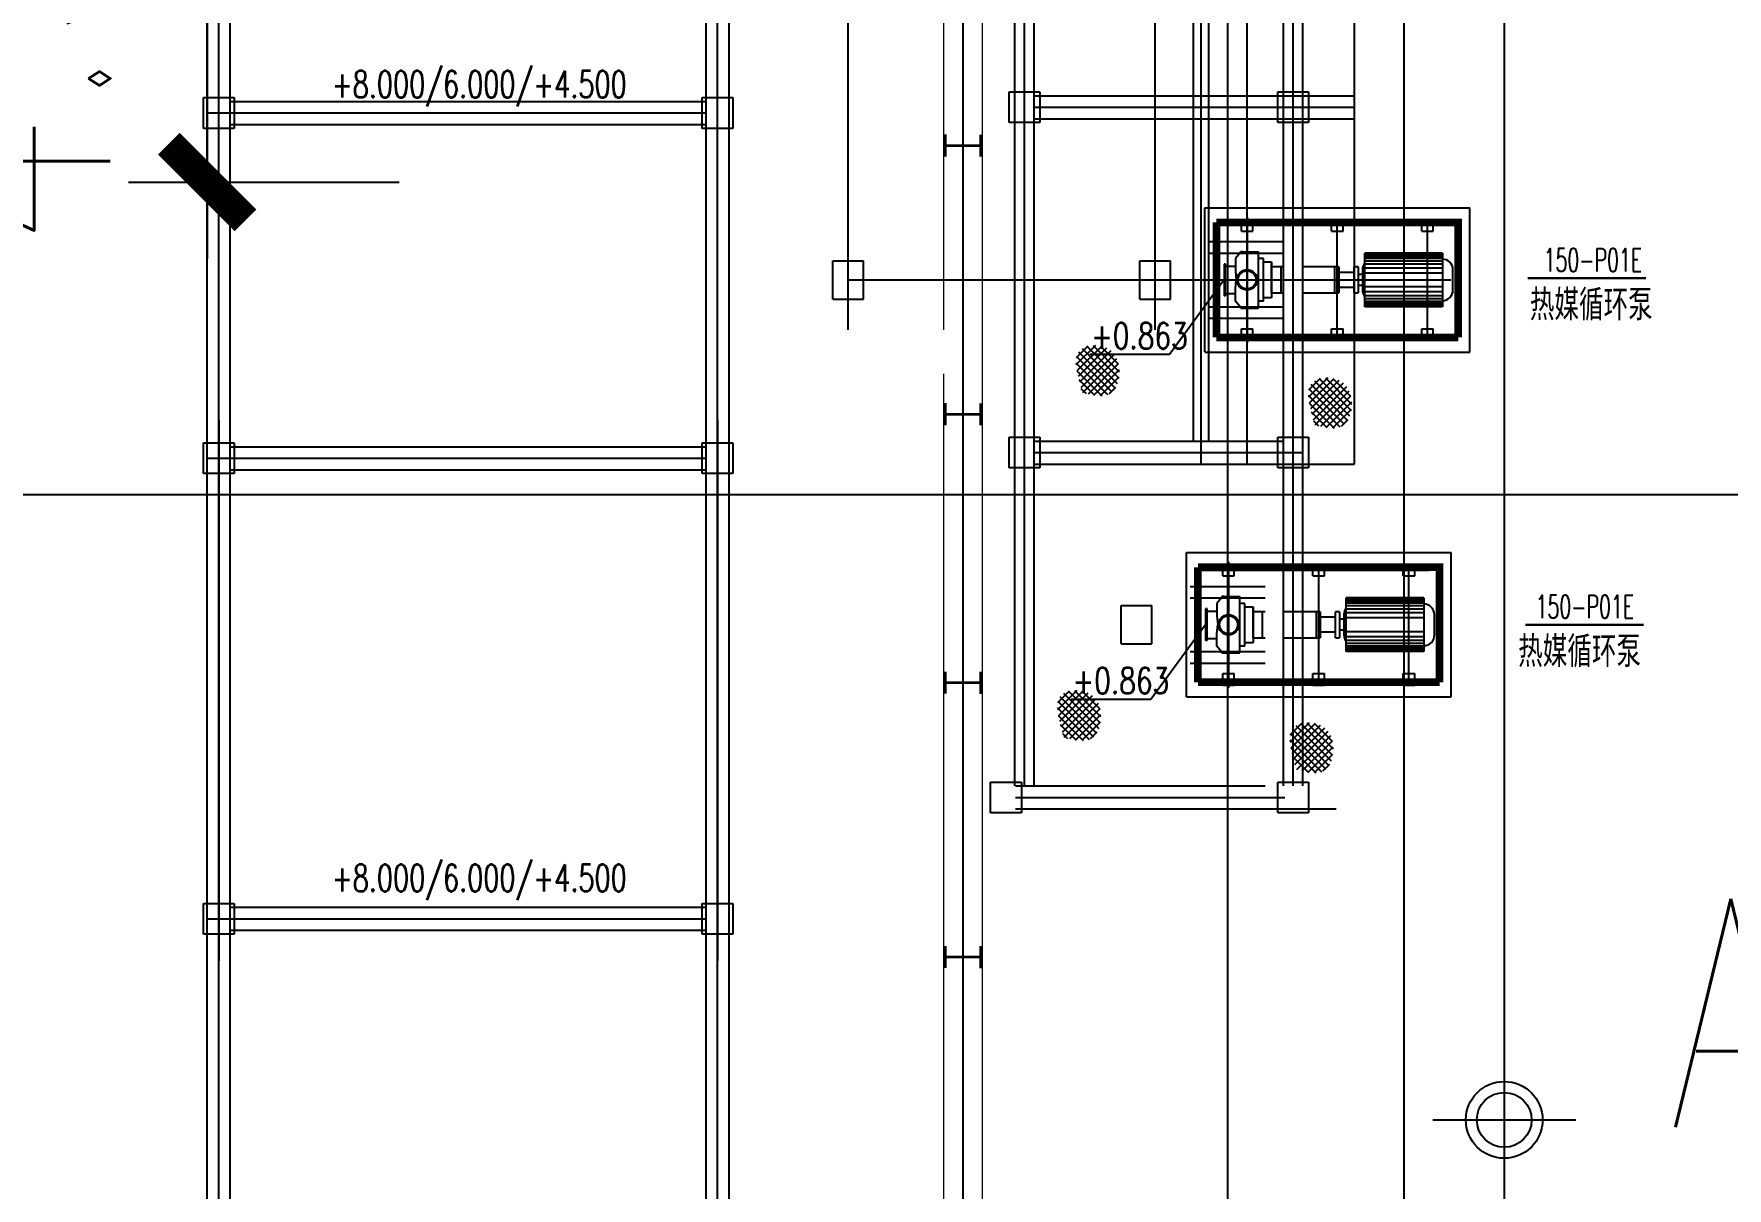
# Model space of a CAD drawing. Extents: x -170 to 1091, y -90 to 504.
# Drawn here: x 116.64 to 138.7, y 90.97 to 106.01 of the extents above; entities that cross this region are included whole.
import ezdxf

# ---------------------------------------------------------------- set-up
doc = ezdxf.new("R2010")
doc.units = 0
doc.header["$LTSCALE"] = 1000
for name, pattern in [('ACAD_ISO02W100', [11, 8, -3]), ('CENTER', [50.8, 31.75, -6.35, 6.35, -6.35]), ('CENTER2', [28.575, 19.05, -3.175, 3.175, -3.175]), ('DOTE', [2.42, 2, -0.2, 0.02, -0.2])]:
    doc.linetypes.add(name, pattern=pattern)
doc.layers.get('0').update_dxf_attribs({"linetype": 'CONTINUOUS'})
doc.layers.get('Defpoints').update_dxf_attribs({"linetype": 'CONTINUOUS'})
for name, color, linetype in [('0-标注', 4, 'CONTINUOUS'), ('1', 7, 'CONTINUOUS'), ('8米层', 7, 'CONTINUOUS'), ('DOTE', 1, 'DOTE'), ('PIPE3', 6, 'CONTINUOUS'), ('PUB_DIM', 3, 'CONTINUOUS'), ('PUB_TEXT', 7, 'CONTINUOUS'), ('S01', 3, 'CONTINUOUS'), ('W03', 5, 'CONTINUOUS'), ('WALL', 141, 'CONTINUOUS'), ('中心线', 3, 'CENTER'), ('基本标注', 4, 'CONTINUOUS'), ('定位中心线', 3, 'CENTER2'), ('已建', 8, 'CONTINUOUS'), ('方格网', 6, 'CONTINUOUS'), ('管架', 30, 'CONTINUOUS'), ('设备', 4, 'CONTINUOUS')]:
    doc.layers.add(name, color=color, linetype=linetype)
doc.layers.add('虚线', color=4, linetype='ACAD_ISO02W100', lineweight=20)
doc.styles.add('_HZTXT', font='simplex.shx', dxfattribs={"width": 0.75, "bigfont": 'HZTXT.shx'})
doc.styles.add('_TCH_DIM', font='SIMPLEX', dxfattribs={"bigfont": 'GBCBIG'})
doc.styles.add('_TCH_DIM_T3', font='SIMPLEX', dxfattribs={"width": 0.705882, "bigfont": 'GBCBIG'})
doc.styles.add('HZTXT', font='txt.shx', dxfattribs={"width": 0.7, "bigfont": 'hztxt.shx'})
doc.styles.add('ROMANS', font='txta.shx', dxfattribs={"width": 0.7, "bigfont": 'hztxt.shx'})
doc.dimstyles.new('_TCH_ARCH_M_M&&1', dxfattribs={"dimtxt": 2.975, "dimasz": 1, "dimexe": 2.5, "dimexo": 3, "dimgap": 1.2625, "dimtad": 1, "dimzin": 0, "dimdsep": 46, "dimtxsty": '_TCH_DIM_T3', "dimblk": 'ARCHTICK', "dimcen": 0.09, "dimclrt": 7, "dimazin": 2, "dimtfac": 1, "dimtdec": 0, "dimtix": 1, "dimtmove": 2, "dimatfit": 3, "dimfxl": 1, "dimtolj": 1, "dimtzin": 0, "dimarcsym": 0})

# ---------------------------------------------------------------- blocks, each defined once
blk = doc.blocks.new('_ArchTick')
at = {"color": 0, "linetype": 'ByBlock', "const_width": 0.4}
blk.add_lwpolyline([(-0.5, -0.5), (0.5, 0.5)], dxfattribs=at)
blk = doc.blocks.new('*D324')
at = {"layer": 'Defpoints', "color": 0, "linetype": 'Continuous', "transparency": 16777216}
for p in [(116.15, 108.576), (114.875, 104.076), (118.9, 104.076)]:
    blk.add_point(p, dxfattribs=at)
at = {"layer": 'PUB_DIM', "color": 0, "linetype": 'Continuous', "lineweight": -2, "transparency": 16777216}
for p, q in [((118.9, 108.576), (118.9, 109.576)), ((118.9, 108.576), (118.9, 104.076)), ((119.15, 108.576), (121.4, 108.576)), ((117.875, 104.076), (121.4, 104.076)), ((118.9, 104.076), (118.9, 103.076))]:
    blk.add_line(p, q, dxfattribs=at)
for p, rotation in [((118.9, 108.576), 269.9999401232867), ((118.9, 104.076), 89.99994012328672)]:
    blk.add_blockref('_ArchTick', p, dxfattribs=dict(at, rotation=rotation))
at = {"layer": 'PUB_DIM', "color": 7, "linetype": 'Continuous', "transparency": 16777216, "insert": (116.15, 106.326), "char_height": 2.975, "attachment_point": 5, "rotation": 89.9999, "style": '_TCH_DIM_T3'}
blk.add_mtext('\\A1;4.50', dxfattribs=at)
blk = doc.blocks.new('j')
at = {"layer": 'S01'}
for p, q in [((0, 2748), (0, -2004)), ((-2748, 0), (2748, 0))]:
    blk.add_line(p, q, dxfattribs=at)
for radius in [1475, 1054]:
    blk.add_circle((0, 0), radius, dxfattribs=at)

msp = doc.modelspace()

# ---------------------------------------------------------------- linework, layer by layer
at = {"linetype": 'Continuous'}
msp.add_line((132.19997, 84.30026), (132.20001, 120.72578, 0), dxfattribs=at)
at = {"ltscale": 2}
for p, q in [((132.14999, 102.80026, 2.4975), (131.43793, 101.82707)), ((131.43793, 101.82707), (130.39945, 101.82707)), ((131.90838, 98.30675, 2.4975), (131.19632, 97.33356)), ((131.19632, 97.33356), (130.15784, 97.33356))]:
    msp.add_line(p, q, dxfattribs=at)
at = {"ltscale": 2, "const_width": 0.035, "elevation": 0}
for points in [[(128.51859, 104.69694), (128.51859, 104.40731)], [(128.98047, 104.69415), (128.98047, 104.40452)], [(129, 104.55026), (128.5, 104.55026)], [(128.99999, 101.05026), (128.49999, 101.05026)], [(128.99999, 101.05026), (128.49999, 101.05026)], [(128.51858, 101.19694), (128.51858, 100.90731)], [(128.51858, 101.19694), (128.51858, 100.90731)], [(128.98047, 101.19415), (128.98047, 100.90452)], [(128.98047, 101.19415), (128.98047, 100.90452)], [(128.99999, 97.55026), (128.49999, 97.55026)], [(128.51858, 97.69694), (128.51858, 97.40731)], [(128.98047, 97.69415), (128.98047, 97.40452)], [(128.99998, 93.97578), (128.49998, 93.97578)], [(128.51858, 94.12246), (128.51858, 93.83282)], [(128.98046, 94.11967), (128.98046, 93.83004)]]:
    msp.add_lwpolyline(points, dxfattribs=at)
at = {"color": 1, "ltscale": 5, "const_width": 0.03, "elevation": 2.4975}
for points in [[(137.64777, 102.82411), (136.10752, 102.82411)], [(136.07667, 98.30675), (137.61692, 98.30675)]]:
    msp.add_lwpolyline(points, dxfattribs=at)
at = {"layer": '0-标注', "ltscale": 50, "const_width": 0.1}
for points, elevation in [([(132.04999, 103.55026), (135.19999, 103.55026), (135.19999, 102.05026)], 0), ([(132.04999, 102.05026), (132.04999, 103.55026)], 2.4975), ([(132.04999, 102.05026), (135.19999, 102.05026)], 0), ([(131.80838, 99.05675), (134.95838, 99.05675), (134.95838, 97.55675)], 0), ([(131.80838, 97.55675), (131.80838, 99.05675)], 2.4975), ([(131.80838, 97.55675), (134.95838, 97.55675)], 0)]:
    msp.add_lwpolyline(points, dxfattribs=dict(at, elevation=elevation))
at = {"layer": 'DOTE', "ltscale": 300}
for p, q in [((132.05999, 103.51226), (135.05999, 103.51226)), ((133.62499, 102.03026), (133.62499, 103.57026)), ((134.79999, 102.03026), (134.79999, 103.57026)), ((132.05999, 102.08826), (135.05999, 102.08826)), ((133.38338, 97.53675), (133.38338, 99.07675)), ((134.55838, 97.53675), (134.55838, 99.07675)), ((131.81838, 99.01875), (134.81838, 99.01875)), ((131.81838, 97.59475), (134.81838, 97.59475))]:
    msp.add_line(p, q, dxfattribs=at)
at = {"layer": 'PIPE3', "ltscale": 10}
for p, q in [((130.47241, 101.94542, -2.4975), (130.22031, 101.69332, -2.4975)), ((130.37337, 101.93618, -2.4975), (130.22156, 101.78437, -2.4975)), ((130.55105, 101.93425, -2.4975), (130.23189, 101.61509, -2.4975)), ((130.36402, 101.93378, -2.4975), (130.77637, 101.52143, -2.4975)), ((130.44216, 101.94544, -2.4975), (130.78305, 101.60455, -2.4975)), ((130.54074, 101.93667, -2.4975), (130.77098, 101.70642, -2.4975)), ((130.21853, 101.72006, -2.4975), (130.63244, 101.30615, -2.4975)), ((130.22521, 101.80319, -2.4975), (130.68841, 101.33998, -2.4975)), ((130.61713, 101.91054, -2.4975), (130.24798, 101.54139, -2.4975)), ((130.25302, 101.86517, -2.4975), (130.72892, 101.38928, -2.4975)), ((130.67213, 101.87573, -2.4975), (130.26534, 101.46894, -2.4975)), ((130.71578, 101.82957, -2.4975), (130.28247, 101.39627, -2.4975)), ((130.30068, 101.90732, -2.4975), (130.75787, 101.45013, -2.4975)), ((130.74869, 101.77269, -2.4975), (130.30525, 101.32924, -2.4975)), ((130.23146, 101.61733, -2.4975), (130.55737, 101.29142, -2.4975)), ((130.25757, 101.50142, -2.4975), (130.46226, 101.29673, -2.4975)), ((130.77122, 101.70541, -2.4975), (130.3781, 101.31229, -2.4975)), ((130.78237, 101.62676, -2.4975), (130.4536, 101.29799, -2.4975)), ((130.77816, 101.53274, -2.4975), (130.53631, 101.2909, -2.4975)), ((133.50011, 101.52413, -4.995), (133.24801, 101.27203, -4.995)), ((133.40107, 101.51489, -4.995), (133.24927, 101.36309, -4.995)), ((133.57875, 101.51297, -4.995), (133.25959, 101.1938, -4.995)), ((133.64484, 101.48925, -4.995), (133.27568, 101.1201, -4.995)), ((133.39173, 101.51249, -4.995), (133.80407, 101.10014, -4.995)), ((133.46987, 101.52415, -4.995), (133.81075, 101.18327, -4.995)), ((133.56844, 101.51539, -4.995), (133.79868, 101.28514, -4.995)), ((130.28539, 101.3838, -2.4975), (130.35073, 101.31846, -2.4975)), ((130.73524, 101.40003, -2.4975), (130.64812, 101.3129, -2.4975)), ((133.24623, 101.29877, -4.995), (133.66014, 100.88486, -4.995)), ((133.25291, 101.3819, -4.995), (133.71611, 100.9187, -4.995)), ((133.28072, 101.44389, -4.995), (133.75662, 100.96799, -4.995)), ((133.69983, 101.45444, -4.995), (133.29304, 101.04766, -4.995)), ((133.74348, 101.40829, -4.995), (133.31018, 100.97498, -4.995)), ((133.32838, 101.48604, -4.995), (133.78557, 101.02885, -4.995)), ((133.7764, 101.3514, -4.995), (133.33295, 100.90795, -4.995)), ((133.79892, 101.28413, -4.995), (133.4058, 100.891, -4.995)), ((133.25916, 101.19605, -4.995), (133.58507, 100.87013, -4.995)), ((133.28527, 101.08013, -4.995), (133.48996, 100.87544, -4.995)), ((133.81008, 101.20548, -4.995), (133.48131, 100.87671, -4.995)), ((133.80586, 101.11146, -4.995), (133.56401, 100.86961, -4.995)), ((133.31309, 100.96251, -4.995), (133.37843, 100.89717, -4.995)), ((133.76295, 100.97874, -4.995), (133.67582, 100.89162, -4.995)), ((130.2308, 97.45191, -2.4975), (129.9787, 97.19981, -2.4975)), ((130.13175, 97.44267, -2.4975), (129.97995, 97.29086, -2.4975)), ((129.98359, 97.30968, -2.4975), (130.44679, 96.84648, -2.4975)), ((130.30944, 97.44074, -2.4975), (129.99027, 97.12158, -2.4975)), ((130.37552, 97.41703, -2.4975), (130.00637, 97.04788, -2.4975)), ((130.01141, 97.37166, -2.4975), (130.4873, 96.89577, -2.4975)), ((130.43052, 97.38222, -2.4975), (130.02373, 96.97543, -2.4975)), ((130.47416, 97.33606, -2.4975), (130.04086, 96.90276, -2.4975)), ((130.05906, 97.41381, -2.4975), (130.51625, 96.95662, -2.4975)), ((130.12241, 97.44027, -2.4975), (130.53476, 97.02792, -2.4975)), ((130.20055, 97.45193, -2.4975), (130.54144, 97.11105, -2.4975)), ((130.29912, 97.44316, -2.4975), (130.52937, 97.21291, -2.4975)), ((129.97692, 97.22655, -2.4975), (130.39083, 96.81264, -2.4975)), ((129.98984, 97.12382, -2.4975), (130.31576, 96.79791, -2.4975)), ((130.50708, 97.27918, -2.4975), (130.06363, 96.83573, -2.4975)), ((130.52961, 97.2119, -2.4975), (130.13648, 96.81878, -2.4975)), ((130.54076, 97.13325, -2.4975), (130.21199, 96.80448, -2.4975)), ((130.01595, 97.00791, -2.4975), (130.22064, 96.80322, -2.4975)), ((130.04377, 96.89029, -2.4975), (130.10911, 96.82495, -2.4975)), ((130.53654, 97.03923, -2.4975), (130.2947, 96.79739, -2.4975)), ((130.49363, 96.90652, -2.4975), (130.40651, 96.81939, -2.4975)), ((133.2585, 97.03062, -4.995), (133.0064, 96.77852, -4.995)), ((133.15945, 97.02138, -4.995), (133.00765, 96.86958, -4.995)), ((133.0113, 96.88839, -4.995), (133.4745, 96.42519, -4.995)), ((133.33714, 97.01946, -4.995), (133.01797, 96.70029, -4.995)), ((133.40322, 96.99574, -4.995), (133.03407, 96.62659, -4.995)), ((133.03911, 96.95038, -4.995), (133.515, 96.47448, -4.995)), ((133.45822, 96.96093, -4.995), (133.05143, 96.55415, -4.995)), ((133.50186, 96.91478, -4.995), (133.06856, 96.48148, -4.995)), ((133.08676, 96.99253, -4.995), (133.54395, 96.53534, -4.995)), ((133.53478, 96.85789, -4.995), (133.09133, 96.41445, -4.995)), ((133.15011, 97.01898, -4.995), (133.56246, 96.60663, -4.995)), ((133.22825, 97.03065, -4.995), (133.56914, 96.68976, -4.995)), ((133.32682, 97.02188, -4.995), (133.55707, 96.79163, -4.995)), ((133.00462, 96.80526, -4.995), (133.41853, 96.39135, -4.995)), ((133.01754, 96.70254, -4.995), (133.34346, 96.37662, -4.995)), ((133.55731, 96.79062, -4.995), (133.16418, 96.39749, -4.995)), ((133.56846, 96.71197, -4.995), (133.23969, 96.3832, -4.995)), ((133.04365, 96.58662, -4.995), (133.24834, 96.38193, -4.995)), ((133.56424, 96.61795, -4.995), (133.3224, 96.37611, -4.995)), ((133.52133, 96.48523, -4.995), (133.43421, 96.39811, -4.995))]:
    msp.add_line(p, q, dxfattribs=at)
at = {"layer": 'WALL'}
for p, q in [((118.89997, 81.12579), (118.90002, 127.62579)), ((119.19997, 81.12579), (119.20002, 127.62579)), ((125.39997, 81.17579), (125.40002, 127.62579)), ((125.69997, 81.17579), (125.70002, 127.62579)), ((133.84999, 100.40026), (133.85001, 123.20026)), ((131.74999, 100.70026), (131.75001, 122.90026)), ((131.94999, 100.70026), (131.95001, 122.90026)), ((132.92499, 96.20675), (132.92501, 122.90026)), ((133.17499, 96.20675), (133.17501, 122.90026)), ((129.42499, 96.20675), (129.42501, 122.85026)), ((129.67499, 96.20675), (129.67501, 122.85026)), ((131.94999, 103.30026, 0), (132.92499, 103.30026, 0)), ((131.94999, 103.30026, 0), (132.92499, 103.30026, 0)), ((127.04999, 103.05027, 0), (127.44999, 103.05027, 0)), ((127.04999, 102.55027), (127.04999, 103.05027)), ((127.44999, 102.55027), (127.44999, 103.05027)), ((131.04999, 103.05026, 0), (131.44999, 103.05026, 0)), ((131.04999, 102.55026), (131.04999, 103.05026)), ((131.44999, 102.55026), (131.44999, 103.05026)), ((131.94999, 103.15026, 0), (132.92499, 103.15026, 0)), ((131.94999, 103.15026, 0), (132.92499, 103.15026, 0)), ((127.04999, 102.55027, 0), (127.44999, 102.55027, 0)), ((131.04999, 102.55026, 0), (131.44999, 102.55026, 0)), ((131.94999, 102.45026, 0), (132.92499, 102.45026, 0)), ((131.94999, 102.45026, 0), (132.92499, 102.45026, 0)), ((131.94999, 102.30026, 0), (132.92499, 102.30026, 0)), ((131.94999, 102.30026, 0), (132.92499, 102.30026, 0)), ((131.70838, 98.80675, 0), (132.68338, 98.80675, 0)), ((131.70838, 98.80675, 0), (132.68338, 98.80675, 0)), ((131.70838, 98.65675, 0), (132.68338, 98.65675, 0)), ((131.70838, 98.65675, 0), (132.68338, 98.65675, 0)), ((130.80838, 98.55675, 0), (131.20838, 98.55675, 0)), ((130.80838, 98.05675), (130.80838, 98.55675)), ((131.20838, 98.05675), (131.20838, 98.55675)), ((130.80838, 98.05675, 0), (131.20838, 98.05675, 0)), ((131.70838, 97.95675, 0), (132.68338, 97.95675, 0)), ((131.70838, 97.95675, 0), (132.68338, 97.95675, 0)), ((131.70838, 97.80675, 0), (132.68338, 97.80675, 0)), ((131.70838, 97.80675, 0), (132.68338, 97.80675, 0))]:
    msp.add_line(p, q, dxfattribs=at)
at = {"layer": '中心线', "ltscale": 50}
for p, q in [((119.04997, 80.97579), (119.05002, 128.09771)), ((125.54997, 80.97579), (125.55002, 128.0977)), ((128.74998, 88.47616), (128.75001, 123.12578)), ((129.54999, 96.20675), (129.55001, 123.20026)), ((132.44999, 100.40026), (132.45001, 123.20026)), ((127.24999, 102.15134), (127.25001, 122.00709)), ((131.24999, 102.15134), (131.25001, 122.07957)), ((129.675, 105.05026, 0), (133.85, 105.05026, 0)), ((118.9, 104.97579, 0), (125.4, 104.97579, 0)), ((118.89999, 100.47579, 0), (125.39999, 100.47579, 0)), ((118.89998, 94.47579, 0), (125.39998, 94.47579, 0))]:
    msp.add_line(p, q, dxfattribs=at)
at = {"layer": '中心线', "ltscale": 100}
for p, q in [((131.84999, 100.40026), (131.85001, 123.20026)), ((133.04999, 96.20675), (133.05001, 123.20026))]:
    msp.add_line(p, q, dxfattribs=at)
at = {"layer": '中心线', "ltscale": 30}
for p, q in [((129.675, 105.05026, 0), (133.18297, 105.05026, 0)), ((132.44999, 103.62035, 2.4975), (132.44999, 101.98017, 2.4975)), ((132.44999, 103.62035, 2.4975), (132.44999, 101.98017, 2.4975)), ((127.24999, 102.80027, 0), (135.10249, 102.80026, 0)), ((119.04999, 100.97579), (119.04998, 93.92966)), ((125.54999, 100.97579), (125.54998, 93.92965)), ((129.67499, 100.55026, 0), (133.18296, 100.55026, 0)), ((132.20838, 99.12685, 2.4975), (132.20838, 97.48666, 2.4975)), ((132.20838, 99.12685, 2.4975), (132.20838, 97.48666, 2.4975)), ((129.43338, 96.05675, 0), (132.94135, 96.05675, 0))]:
    msp.add_line(p, q, dxfattribs=at)
at = {"layer": '基本标注', "ltscale": 0.5}
for p, q in [((131.89999, 101.86126), (131.89999, 103.74026)), ((131.89999, 103.74026), (135.34999, 103.74026)), ((135.34999, 101.86026), (135.34999, 103.74026)), ((132.37499, 103.43726), (132.37499, 103.58726)), ((132.37499, 103.58726), (132.52499, 103.58726)), ((132.52499, 103.43726), (132.52499, 103.58726)), ((133.54999, 103.43726), (133.54999, 103.58726)), ((133.54999, 103.58726), (133.69999, 103.58726)), ((133.69999, 103.43726), (133.69999, 103.58726)), ((134.72499, 103.43726), (134.72499, 103.58726)), ((134.72499, 103.58726), (134.87499, 103.58726)), ((134.87499, 103.43726), (134.87499, 103.58726)), ((132.37499, 103.43726), (132.52499, 103.43726)), ((133.54999, 103.43726), (133.69999, 103.43726)), ((134.72499, 103.43726), (134.87499, 103.43726)), ((132.37499, 102.01326), (132.37499, 102.16326)), ((132.37499, 102.16326), (132.52499, 102.16326)), ((132.52499, 102.01326), (132.52499, 102.16326)), ((133.54999, 102.16326), (133.69999, 102.16326)), ((133.54999, 102.01326), (133.54999, 102.16326)), ((133.69999, 102.01326), (133.69999, 102.16326)), ((134.72499, 102.16326), (134.87499, 102.16326)), ((134.72499, 102.01326), (134.72499, 102.16326)), ((134.87499, 102.01326), (134.87499, 102.16326)), ((132.37499, 102.01326), (132.52499, 102.01326)), ((133.54999, 102.01326), (133.69999, 102.01326)), ((134.72499, 102.01326), (134.87499, 102.01326)), ((131.89999, 101.86026), (135.34999, 101.86026)), ((131.65838, 97.36775), (131.65838, 99.24675)), ((131.65838, 99.24675), (135.10838, 99.24675)), ((132.13338, 98.94375), (132.13338, 99.09375)), ((132.13338, 99.09375), (132.28338, 99.09375)), ((132.28338, 98.94375), (132.28338, 99.09375)), ((133.30838, 98.94375), (133.30838, 99.09375)), ((133.30838, 99.09375), (133.45838, 99.09375)), ((133.45838, 98.94375), (133.45838, 99.09375)), ((134.48338, 98.94375), (134.48338, 99.09375)), ((134.48338, 99.09375), (134.63338, 99.09375)), ((134.63338, 98.94375), (134.63338, 99.09375)), ((135.10838, 97.36675), (135.10838, 99.24675)), ((132.13338, 98.94375), (132.28338, 98.94375)), ((133.30838, 98.94375), (133.45838, 98.94375)), ((134.48338, 98.94375), (134.63338, 98.94375)), ((132.13338, 97.51975), (132.13338, 97.66975)), ((132.13338, 97.66975), (132.28338, 97.66975)), ((132.13338, 97.51975), (132.28338, 97.51975)), ((132.28338, 97.51975), (132.28338, 97.66975)), ((133.30838, 97.66975), (133.45838, 97.66975)), ((133.30838, 97.51975), (133.30838, 97.66975)), ((133.30838, 97.51975), (133.45838, 97.51975)), ((133.45838, 97.51975), (133.45838, 97.66975)), ((134.48338, 97.66975), (134.63338, 97.66975)), ((134.48338, 97.51975), (134.48338, 97.66975)), ((134.48338, 97.51975), (134.63338, 97.51975)), ((134.63338, 97.51975), (134.63338, 97.66975)), ((131.65838, 97.36675), (135.10838, 97.36675))]:
    msp.add_line(p, q, dxfattribs=at)
at = {"layer": '定位中心线'}
for points in [[(129.75, 105.25026), (129.75, 104.85026), (129.35, 104.85026), (129.35, 105.25026)], [(129.75, 105.25026), (129.75, 104.85026), (129.35, 104.85026), (129.35, 105.25026)], [(133.25, 105.25026), (133.25, 104.85026), (132.85, 104.85026), (132.85, 105.25026)], [(133.25, 105.25026), (133.25, 104.85026), (132.85, 104.85026), (132.85, 105.25026)], [(129.74999, 100.75026), (129.74999, 100.35026), (129.34999, 100.35026), (129.34999, 100.75026)], [(129.74999, 100.75026), (129.74999, 100.35026), (129.34999, 100.35026), (129.34999, 100.75026)], [(133.24999, 100.75026), (133.24999, 100.35026), (132.84999, 100.35026), (132.84999, 100.75026)], [(133.24999, 100.75026), (133.24999, 100.35026), (132.84999, 100.35026), (132.84999, 100.75026)], [(129.50838, 96.25675), (129.50838, 95.85675), (129.10838, 95.85675), (129.10838, 96.25675)], [(129.50838, 96.25675), (129.50838, 95.85675), (129.10838, 95.85675), (129.10838, 96.25675)], [(133.24999, 96.25675), (133.24999, 95.85675), (132.84999, 95.85675), (132.84999, 96.25675)], [(133.24999, 96.25675), (133.24999, 95.85675), (132.84999, 95.85675), (132.84999, 96.25675)]]:
    msp.add_lwpolyline(points, close=True, dxfattribs=at)
at = {"layer": '定位中心线', "elevation": 0}
for points in [[(119.25, 105.17579), (119.25, 104.77579), (118.85, 104.77579), (118.85, 105.17579)], [(119.25, 105.17579), (119.25, 104.77579), (118.85, 104.77579), (118.85, 105.17579)], [(125.75, 105.17579), (125.75, 104.77579), (125.35, 104.77579), (125.35, 105.17579)], [(125.75, 105.17579), (125.75, 104.77579), (125.35, 104.77579), (125.35, 105.17579)], [(119.24999, 100.67579), (119.24999, 100.27579), (118.84999, 100.27579), (118.84999, 100.67579)], [(119.24999, 100.67579), (119.24999, 100.27579), (118.84999, 100.27579), (118.84999, 100.67579)], [(125.74999, 100.67579), (125.74999, 100.27579), (125.34999, 100.27579), (125.34999, 100.67579)], [(125.74999, 100.67579), (125.74999, 100.27579), (125.34999, 100.27579), (125.34999, 100.67579)], [(119.24999, 94.67579), (119.24998, 94.27579), (118.84998, 94.27579), (118.84999, 94.67579)], [(119.24999, 94.67579), (119.24998, 94.27579), (118.84998, 94.27579), (118.84999, 94.67579)], [(125.74999, 94.67579), (125.74998, 94.27579), (125.34998, 94.27579), (125.34999, 94.67579)], [(125.74999, 94.67579), (125.74998, 94.27579), (125.34998, 94.27579), (125.34999, 94.67579)]]:
    msp.add_lwpolyline(points, close=True, dxfattribs=at)
at = {"layer": '已建', "color": 8, "linetype": 'Continuous'}
for points in [[(134.49668, 43.32449), (134.49677, 128.3258)], [(135.80002, 127.49323), (135.79999, 98.49322)], [(135.79999, 98.52437), (135.79996, 68.49322)]]:
    msp.add_lwpolyline(points, dxfattribs=at)
at = {"layer": '方格网', "color": 6, "linetype": 'Continuous'}
msp.add_line((850.549, 100), (-76.88164, 100), dxfattribs=at)
at = {"layer": '管架', "ltscale": 1000}
for p, q in [((119.2, 105.12579, 0), (125.4, 105.12579, 0)), ((129.675, 105.20026, 0), (133.85, 105.20026, 0)), ((119.2, 104.82579, 0), (125.4, 104.82579, 0)), ((129.675, 104.90026, 0), (133.85, 104.90026, 0)), ((119.19999, 100.62579, 0), (125.39999, 100.62579, 0)), ((129.67499, 100.70026, 0), (132.92499, 100.70026, 0)), ((129.67499, 100.40026, 0), (133.84999, 100.40026, 0)), ((119.19999, 100.32579, 0), (125.39999, 100.32579, 0)), ((129.43338, 96.20675, 0), (132.68338, 96.20675, 0)), ((129.43338, 95.90675, 0), (133.60838, 95.90675, 0)), ((119.19998, 94.62579, 0), (125.39998, 94.62579, 0)), ((119.19998, 94.32579, 0), (125.39998, 94.32579, 0))]:
    msp.add_line(p, q, dxfattribs=at)
at = {"layer": '虚线', "ltscale": 30}
for p, q in [((128.49999, 102.15134), (128.50001, 123.05521)), ((128.99998, 88.22616), (129.00001, 122.97578)), ((128.49998, 88.72616), (128.49999, 101.57686))]:
    msp.add_line(p, q, dxfattribs=at)
at = {"layer": '设备', "color": 0}
for p, q in [((132.35733, 103.15235), (132.29862, 103.07881)), ((132.29862, 103.07881), (132.29862, 102.91792)), ((132.36168, 103.16705), (132.35733, 103.15235)), ((132.36169, 103.16705), (132.59651, 103.16705)), ((132.39104, 103.16705), (132.36169, 103.16705)), ((132.66304, 103.0777), (132.59651, 103.0777)), ((132.66304, 103.03559), (132.76852, 103.03559)), ((132.76852, 103.03559), (132.76852, 102.56493)), ((132.17002, 103.00707, 2.4975), (132.14999, 103.00707, 2.4975)), ((132.17002, 102.59345, 2.4975), (132.17002, 103.00707, 2.4975)), ((132.17002, 102.59525, 2.4975), (132.17002, 102.97766, 2.4975)), ((132.17002, 102.97766), (132.29862, 102.97766)), ((132.29862, 102.91792), (132.3094, 102.80113)), ((132.76852, 102.94734), (132.76852, 103.02088)), ((132.92499, 102.9694), (132.76852, 102.9694)), ((132.76852, 102.9685), (132.76852, 102.63022)), ((132.76852, 102.63022), (132.76852, 102.9685)), ((132.76852, 102.792), (132.76852, 102.90967)), ((133.58999, 102.9694), (133.17499, 102.9694)), ((133.64495, 102.9694, 2.4975), (133.59445, 102.9694, 2.4975)), ((133.59445, 102.63112, 2.4975), (133.59445, 102.9694, 2.4975)), ((133.64495, 102.9694, 2.4975), (133.64495, 102.63112, 2.4975)), ((133.84445, 102.89848, 4.995), (133.64495, 102.89848, 4.995)), ((133.89495, 102.9694, 2.4975), (133.84445, 102.9694, 2.4975)), ((133.84445, 102.63112, 2.4975), (133.84445, 102.9694, 2.4975)), ((133.89495, 102.9694, 2.4975), (133.89495, 102.63112, 2.4975)), ((133.95297, 102.87226, 2.4975), (133.89495, 102.87226, 2.4975)), ((132.17002, 102.59345, 2.4975), (132.14999, 102.59345, 2.4975)), ((132.17002, 102.62286), (132.29862, 102.62286)), ((132.29862, 102.6826), (132.3094, 102.80113)), ((132.29862, 102.52172), (132.29862, 102.6826)), ((132.76852, 102.63112), (132.92499, 102.63112)), ((133.17499, 102.63112), (133.58999, 102.63112)), ((133.59445, 102.63112, 2.4975), (133.64495, 102.63112, 2.4975)), ((133.84445, 102.70203, 4.995), (133.64495, 102.70203, 4.995)), ((133.84445, 102.63112, 2.4975), (133.89495, 102.63112, 2.4975)), ((133.95297, 102.72826, 2.4975), (133.89495, 102.72826, 2.4975)), ((132.35733, 102.44818), (132.29862, 102.52172)), ((132.36168, 102.43347), (132.35733, 102.44818)), ((132.36168, 102.43347), (132.59651, 102.43347)), ((132.40571, 102.43347), (132.59651, 102.43347)), ((132.66304, 102.52282), (132.59651, 102.52282)), ((132.76852, 102.56493), (132.66304, 102.56493)), ((132.11572, 98.65884), (132.05701, 98.5853)), ((132.12007, 98.67354), (132.11572, 98.65884)), ((132.12007, 98.67354), (132.3549, 98.67354)), ((132.14942, 98.67354), (132.12007, 98.67354)), ((131.92841, 98.51357, 2.4975), (131.90838, 98.51357, 2.4975)), ((131.92841, 98.09994, 2.4975), (131.92841, 98.51357, 2.4975)), ((131.92841, 98.10175, 2.4975), (131.92841, 98.48415, 2.4975)), ((131.92841, 98.48415), (132.05701, 98.48415)), ((132.05701, 98.5853), (132.05701, 98.42441)), ((132.05701, 98.42441), (132.06778, 98.30762)), ((132.42143, 98.5842), (132.3549, 98.5842)), ((132.42143, 98.54208), (132.52691, 98.54208)), ((132.52691, 98.54208), (132.52691, 98.07143)), ((132.52691, 98.45383), (132.52691, 98.52737)), ((132.68338, 98.47589), (132.52691, 98.47589)), ((132.52691, 98.47499), (132.52691, 98.13671)), ((132.52691, 98.13671), (132.52691, 98.47499)), ((132.52691, 98.29849), (132.52691, 98.41616)), ((133.34838, 98.47589), (132.93338, 98.47589)), ((133.40334, 98.47589, 2.4975), (133.35284, 98.47589, 2.4975)), ((133.35284, 98.13761, 2.4975), (133.35284, 98.47589, 2.4975)), ((133.40334, 98.47589, 2.4975), (133.40334, 98.13761, 2.4975)), ((133.60284, 98.40498, 4.995), (133.40334, 98.40498, 4.995)), ((133.65334, 98.47589, 2.4975), (133.60284, 98.47589, 2.4975)), ((133.60284, 98.13761, 2.4975), (133.60284, 98.47589, 2.4975)), ((133.65334, 98.47589, 2.4975), (133.65334, 98.13761, 2.4975)), ((132.05701, 98.18909), (132.06778, 98.30762)), ((132.05701, 98.02821), (132.05701, 98.18909)), ((133.60284, 98.20853, 4.995), (133.40334, 98.20853, 4.995)), ((133.71136, 98.37875, 2.4975), (133.65334, 98.37875, 2.4975)), ((133.71136, 98.23475, 2.4975), (133.65334, 98.23475, 2.4975)), ((131.92841, 98.09994, 2.4975), (131.90838, 98.09994, 2.4975)), ((131.92841, 98.12935), (132.05701, 98.12935)), ((132.11572, 97.95467), (132.05701, 98.02821)), ((132.42143, 98.02931), (132.3549, 98.02931)), ((132.52691, 98.07143), (132.42143, 98.07143)), ((132.52691, 98.13761), (132.68338, 98.13761)), ((132.93338, 98.13761), (133.34838, 98.13761)), ((133.35284, 98.13761, 2.4975), (133.40334, 98.13761, 2.4975)), ((133.60284, 98.13761, 2.4975), (133.65334, 98.13761, 2.4975)), ((132.12007, 97.93996), (132.11572, 97.95467)), ((132.12007, 97.93996), (132.3549, 97.93996)), ((132.1641, 97.93996), (132.3549, 97.93996))]:
    msp.add_line(p, q, dxfattribs=at)
at = {"layer": '设备'}
for p, q in [((132.59651, 102.43347), (132.59651, 103.16705)), ((132.66304, 102.52282), (132.66304, 103.0777)), ((133.98245, 102.44978, 2.4975), (133.98245, 103.15074, 2.4975)), ((134.99403, 103.15024, 2.4975), (133.98245, 103.15024, 2.4975)), ((134.99403, 103.12708, 2.4975), (133.98245, 103.12708, 2.4975)), ((134.99403, 103.10392, 2.4975), (133.98245, 103.10392, 2.4975)), ((134.99403, 103.08076, 2.4975), (133.98245, 103.08076, 2.4975)), ((134.99403, 103.04601, 2.4975), (133.98245, 103.04602, 2.4975)), ((134.99403, 103.15074, 2.4975), (134.29227, 103.15074, 2.4975)), ((134.99403, 103.15074, 2.4975), (134.99403, 102.44977, 2.4975)), ((132.14999, 103.00707, 2.4975), (132.14999, 102.59345, 2.4975)), ((132.88956, 102.9694), (132.88956, 102.63112)), ((133.95297, 102.93321, 2.4975), (133.95297, 102.66731, 2.4975)), ((134.99403, 103.00548, 2.4975), (133.98245, 103.00548, 2.4975)), ((134.99403, 102.95558, 2.4975), (133.98245, 102.95558, 2.4975)), ((134.99403, 102.89052, 2.4975), (133.98245, 102.89052, 2.4975)), ((135.13228, 102.66733, 2.4975), (135.13227, 102.93321, 2.4975)), ((134.99403, 102.71, 2.4975), (133.98245, 102.71, 2.4975)), ((134.99403, 102.64493, 2.4975), (133.98245, 102.64494, 2.4975)), ((134.99403, 102.59503, 2.4975), (133.98245, 102.59503, 2.4975)), ((134.99403, 102.5545, 2.4975), (133.98245, 102.5545, 2.4975)), ((134.99403, 102.51976, 2.4975), (133.98245, 102.51976, 2.4975)), ((134.99403, 102.4966, 2.4975), (133.98245, 102.4966, 2.4975)), ((134.99403, 102.47344, 2.4975), (133.98245, 102.47344, 2.4975)), ((134.99403, 102.45027, 2.4975), (133.98245, 102.45028, 2.4975)), ((134.99403, 102.44977, 2.4975), (134.29227, 102.44977, 2.4975)), ((132.3549, 97.93996), (132.3549, 98.67354)), ((133.74084, 97.95627, 2.4975), (133.74084, 98.65723, 2.4975)), ((134.75241, 98.65673, 2.4975), (133.74084, 98.65673, 2.4975)), ((134.75241, 98.63357, 2.4975), (133.74084, 98.63357, 2.4975)), ((134.75241, 98.65723, 2.4975), (134.05066, 98.65723, 2.4975)), ((134.75241, 98.65723, 2.4975), (134.75241, 97.95627, 2.4975)), ((131.90838, 98.51357, 2.4975), (131.90838, 98.09994, 2.4975)), ((132.42143, 98.02931), (132.42143, 98.5842)), ((132.64795, 98.47589), (132.64795, 98.13761)), ((133.71136, 98.4397, 2.4975), (133.71136, 98.1738, 2.4975)), ((134.75241, 98.61041, 2.4975), (133.74084, 98.61041, 2.4975)), ((134.75241, 98.58725, 2.4975), (133.74084, 98.58725, 2.4975)), ((134.75241, 98.55251, 2.4975), (133.74084, 98.55251, 2.4975)), ((134.75241, 98.51197, 2.4975), (133.74084, 98.51198, 2.4975)), ((134.75241, 98.46207, 2.4975), (133.74084, 98.46207, 2.4975)), ((134.89067, 98.17382, 2.4975), (134.89065, 98.4397, 2.4975)), ((134.75241, 98.39701, 2.4975), (133.74084, 98.39701, 2.4975)), ((134.75241, 98.21649, 2.4975), (133.74084, 98.21649, 2.4975)), ((134.75241, 98.15143, 2.4975), (133.74084, 98.15143, 2.4975)), ((134.75241, 98.10152, 2.4975), (133.74084, 98.10152, 2.4975)), ((134.75241, 98.06099, 2.4975), (133.74084, 98.06099, 2.4975)), ((134.75241, 98.02625, 2.4975), (133.74084, 98.02625, 2.4975)), ((134.75241, 98.00309, 2.4975), (133.74084, 98.00309, 2.4975)), ((134.75241, 97.97993, 2.4975), (133.74084, 97.97993, 2.4975)), ((134.75241, 97.95677, 2.4975), (133.74084, 97.95677, 2.4975)), ((134.75241, 97.95627, 2.4975), (134.05066, 97.95627, 2.4975))]:
    msp.add_line(p, q, dxfattribs=at)
for centre, radius in [((132.44999, 102.80026), 0.13237), ((132.44999, 102.80026), 0.11766), ((132.20838, 98.30675), 0.13237), ((132.20838, 98.30675), 0.11766)]:
    msp.add_circle(centre, radius, dxfattribs=at)
for centre, radius, start, end in [((134.99403, 102.93321, 2.4975), 0.13824, 359.99994, 89.99994), ((134.09121, 102.93321, 2.4975), 0.13824, 141.883054, 179.99994), ((134.09121, 102.66731, 2.4975), 0.13824, 179.99994, 218.116826), ((134.99402, 102.66733, 2.4975), 0.13826, 270.003289, 0.736647), ((133.8496, 98.4397, 2.4975), 0.13824, 141.883054, 179.99994), ((134.75241, 98.4397, 2.4975), 0.13824, 359.99994, 89.99994), ((133.8496, 98.1738, 2.4975), 0.13824, 179.99994, 218.116826), ((134.75241, 98.17382, 2.4975), 0.13826, 270.003289, 0.736647)]:
    msp.add_arc(centre, radius, start, end, dxfattribs=at)

# ---------------------------------------------------------------- block references
at = {"layer": 'W03', "linetype": 'Continuous', "xscale": 0.0003390060343094, "yscale": 0.0003390060343094, "zscale": 0.0003390060343094, "rotation": 359.9999401246263}
msp.add_blockref('j', (135.79998, 91.85497), dxfattribs=at)

# ---------------------------------------------------------------- texts
at = {"ltscale": 2, "style": 'HZTXT', "width": 0.75}
for p in [(130.41738, 101.903), (130.17577, 97.40949)]:
    msp.add_text('+0.863', height=0.3375, rotation=359.99994, dxfattribs=at).set_placement(p)
at = {"layer": '1', "linetype": 'ByBlock', "ltscale": 5, "style": '_HZTXT'}
for s, height, width, p in [('150-P01E', 0.3, 0.6, (136.31447, 102.91034, 2.4975)), ('热媒循环泵', 0.4, 0.8, (136.13468, 102.27405, 2.4975)), ('150-P01E', 0.3, 0.6, (136.20997, 98.39297, 2.4975)), ('热媒循环泵', 0.4, 0.8, (135.9822, 97.75669, 2.4975))]:
    msp.add_text(s, height=height, rotation=359.99994, dxfattribs=dict(at, width=width)).set_placement(p)
at = {"layer": '8米层', "color": 4, "ltscale": 8, "style": 'ROMANS', "width": 0.7}
for p in [(120.35546, 105.17579), (120.35545, 94.83275)]:
    msp.add_text(' +8.000/6.000/+4.500', height=0.35, rotation=359.99994, dxfattribs=at).set_placement(p)
at = {"layer": 'PUB_TEXT', "linetype": 'Continuous', "style": '_TCH_DIM', "width": 0.705882}
msp.add_text('A=84.300', height=2.975, dxfattribs=at).set_placement((137.94199, 91.7595))

# ---------------------------------------------------------------- dimensions: what is measured, and where the dimension line sits
at = {"layer": 'PUB_DIM', "linetype": 'Continuous'}
dim = msp.add_linear_dim(base=(118.89999, 104.07581), p1=(116.15, 108.5758), p2=(114.87475, 104.07582), angle=89.99994, dimstyle='_TCH_ARCH_M_M&&1', dxfattribs=at)
dim.commit()
dim.dimension.update_dxf_attribs({"geometry": '*D324', "text_midpoint": (116.15, 106.32581)})

doc.saveas('drawing.dxf')
